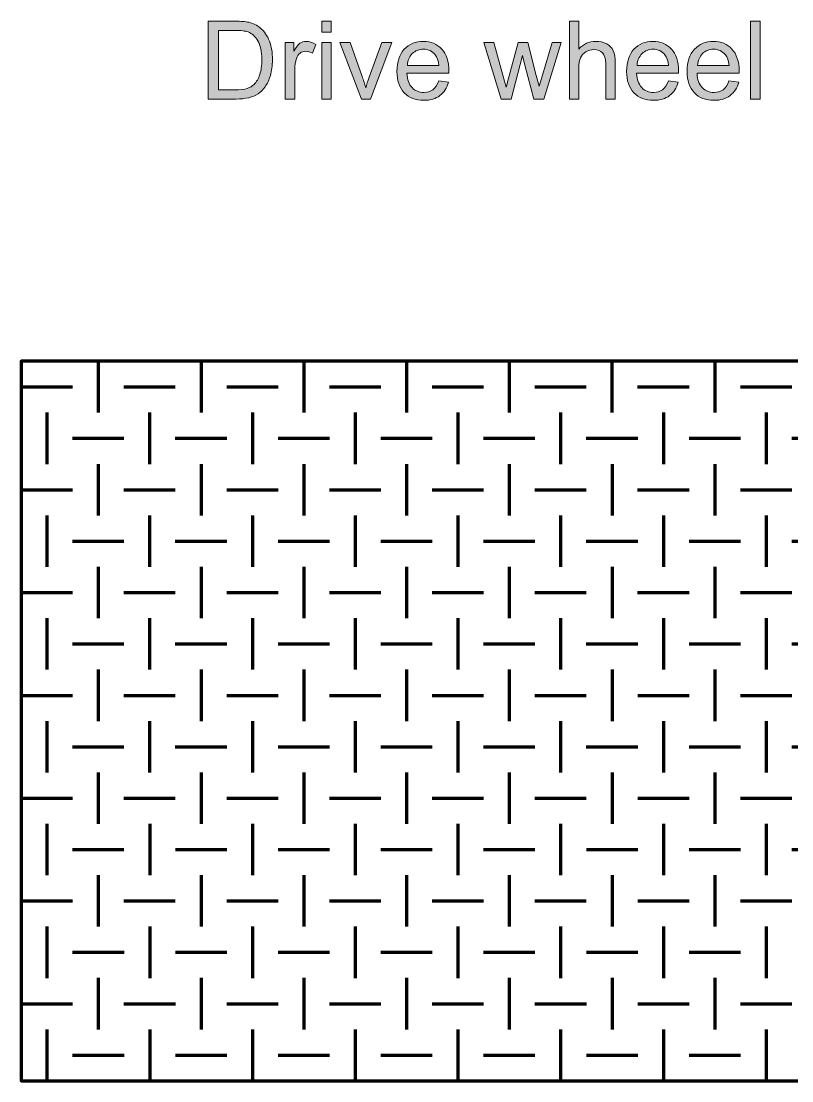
# Model space of a CAD drawing. Header units: inches. Extents: x 247 to 2765, y -1897 to -1110.
# Drawn here: x 1477.3 to 1507.3, y -1804.76 to -1763.53 of the extents above; entities that cross this region are included whole.
import ezdxf

# ---------------------------------------------------------------- set-up
doc = ezdxf.new("R2010")
doc.units = ezdxf.units.IN
doc.header["$MEASUREMENT"] = 0
doc.layers.add('Layer 1', color=7, linetype='Continuous')

# ---------------------------------------------------------------- blocks, each defined once
blk = doc.blocks.new('block 207')
at = {"layer": 'Layer 1', "color": 18, "lineweight": 70, "true_color": 0x010101}
blk.add_lwpolyline([(1676.556, -1776.759), (1604.923, -1776.759), (1604.923, -1773.759), (1594.922, -1773.759), (1594.922, -1776.759), (1580.431, -1776.759), (1580.431, -1773.759), (1570.431, -1773.759), (1570.431, -1776.759), (1557.189, -1776.759), (1557.189, -1773.759), (1547.189, -1773.759), (1547.189, -1776.759), (1477.303, -1776.759), (1477.303, -1804.759), (1768.33, -1804.759)], dxfattribs=at)
blk = doc.blocks.new('block 208')
at = {"layer": 'Layer 1', "color": 240, "lineweight": 70, "true_color": 0xec2227}
for points in [[(1480.303, -1776.76), (1480.303, -1778.76)], [(1484.304, -1776.76), (1484.304, -1778.76)], [(1488.303, -1776.76), (1488.303, -1778.76)], [(1492.304, -1776.76), (1492.304, -1778.76)], [(1496.303, -1776.76), (1496.303, -1778.76)], [(1500.303, -1776.76), (1500.303, -1778.76)], [(1504.303, -1776.76), (1504.303, -1778.76)], [(1477.303, -1777.761), (1479.303, -1777.761)], [(1481.303, -1777.761), (1483.303, -1777.761)], [(1485.303, -1777.761), (1487.303, -1777.761)], [(1489.302, -1777.761), (1491.303, -1777.761)], [(1493.303, -1777.761), (1495.303, -1777.761)], [(1497.303, -1777.761), (1499.303, -1777.761)], [(1501.302, -1777.761), (1503.303, -1777.761)], [(1505.302, -1777.761), (1507.303, -1777.761)], [(1478.303, -1778.76), (1478.303, -1780.761)], [(1482.303, -1778.76), (1482.303, -1780.761)], [(1486.303, -1778.76), (1486.303, -1780.761)], [(1490.303, -1778.76), (1490.303, -1780.761)], [(1494.303, -1778.76), (1494.303, -1780.761)], [(1498.303, -1778.76), (1498.303, -1780.761)], [(1502.303, -1778.76), (1502.303, -1780.761)], [(1506.303, -1778.76), (1506.303, -1780.761)], [(1479.303, -1779.76), (1481.304, -1779.76)], [(1483.304, -1779.76), (1485.304, -1779.76)], [(1487.304, -1779.76), (1489.304, -1779.76)], [(1491.303, -1779.76), (1493.304, -1779.76)], [(1495.303, -1779.76), (1497.303, -1779.76)], [(1499.303, -1779.76), (1501.304, -1779.76)], [(1503.303, -1779.76), (1505.303, -1779.76)], [(1507.303, -1779.76), (1509.303, -1779.76)], [(1480.303, -1780.76), (1480.303, -1782.761)], [(1484.304, -1780.76), (1484.304, -1782.761)], [(1488.304, -1780.76), (1488.304, -1782.761)], [(1492.304, -1780.76), (1492.304, -1782.761)], [(1496.303, -1780.76), (1496.303, -1782.761)], [(1500.304, -1780.76), (1500.304, -1782.761)], [(1504.304, -1780.76), (1504.304, -1782.761)], [(1477.303, -1781.761), (1479.303, -1781.761)], [(1481.303, -1781.761), (1483.303, -1781.761)], [(1485.303, -1781.761), (1487.304, -1781.761)], [(1489.303, -1781.761), (1491.303, -1781.761)], [(1493.303, -1781.761), (1495.303, -1781.761)], [(1497.303, -1781.761), (1499.303, -1781.761)], [(1501.303, -1781.761), (1503.303, -1781.761)], [(1505.303, -1781.761), (1507.303, -1781.761)], [(1478.303, -1782.761), (1478.303, -1784.761)], [(1482.303, -1782.761), (1482.303, -1784.761)], [(1486.304, -1782.761), (1486.304, -1784.761)], [(1490.304, -1782.761), (1490.304, -1784.761)], [(1494.303, -1782.761), (1494.303, -1784.761)], [(1498.303, -1782.761), (1498.303, -1784.761)], [(1502.303, -1782.761), (1502.303, -1784.761)], [(1506.303, -1782.761), (1506.303, -1784.761)], [(1479.304, -1783.761), (1481.304, -1783.761)], [(1483.304, -1783.761), (1485.304, -1783.761)], [(1487.304, -1783.761), (1489.304, -1783.761)], [(1491.304, -1783.761), (1493.304, -1783.761)], [(1495.304, -1783.761), (1497.304, -1783.761)], [(1499.303, -1783.761), (1501.304, -1783.761)], [(1503.303, -1783.761), (1505.303, -1783.761)], [(1507.303, -1783.761), (1509.304, -1783.761)], [(1480.304, -1784.76), (1480.304, -1786.761)], [(1484.304, -1784.76), (1484.304, -1786.761)], [(1488.304, -1784.76), (1488.304, -1786.761)], [(1492.304, -1784.76), (1492.304, -1786.761)], [(1496.304, -1784.76), (1496.304, -1786.761)], [(1500.304, -1784.76), (1500.304, -1786.761)], [(1504.304, -1784.76), (1504.304, -1786.761)], [(1477.303, -1785.761), (1479.304, -1785.761)], [(1481.304, -1785.761), (1483.304, -1785.761)], [(1485.303, -1785.761), (1487.304, -1785.761)], [(1489.303, -1785.761), (1491.304, -1785.761)], [(1493.304, -1785.761), (1495.304, -1785.761)], [(1497.303, -1785.761), (1499.303, -1785.761)], [(1501.303, -1785.761), (1503.303, -1785.761)], [(1505.303, -1785.761), (1507.303, -1785.761)], [(1478.304, -1786.761), (1478.304, -1788.761)], [(1482.304, -1786.761), (1482.304, -1788.761)], [(1486.304, -1786.761), (1486.304, -1788.761)], [(1490.304, -1786.761), (1490.304, -1788.761)], [(1494.304, -1786.761), (1494.304, -1788.761)], [(1498.304, -1786.761), (1498.304, -1788.761)], [(1502.303, -1786.761), (1502.303, -1788.761)], [(1506.304, -1786.761), (1506.304, -1788.761)], [(1479.304, -1787.76), (1481.304, -1787.76)], [(1483.304, -1787.76), (1485.305, -1787.76)], [(1487.304, -1787.76), (1489.304, -1787.76)], [(1491.304, -1787.76), (1493.304, -1787.76)], [(1495.304, -1787.76), (1497.304, -1787.76)], [(1499.304, -1787.76), (1501.304, -1787.76)], [(1503.304, -1787.76), (1505.304, -1787.76)], [(1507.303, -1787.76), (1509.304, -1787.76)], [(1480.304, -1788.76), (1480.304, -1790.76)], [(1484.305, -1788.76), (1484.305, -1790.76)], [(1488.305, -1788.76), (1488.305, -1790.76)], [(1492.304, -1788.76), (1492.304, -1790.76)], [(1496.304, -1788.76), (1496.304, -1790.76)], [(1500.305, -1788.76), (1500.305, -1790.76)], [(1504.304, -1788.76), (1504.304, -1790.76)], [(1477.303, -1789.761), (1479.304, -1789.761)], [(1481.304, -1789.761), (1483.304, -1789.761)], [(1485.304, -1789.761), (1487.304, -1789.761)], [(1489.304, -1789.761), (1491.304, -1789.761)], [(1493.304, -1789.761), (1495.304, -1789.761)], [(1497.303, -1789.761), (1499.303, -1789.761)], [(1501.304, -1789.761), (1503.304, -1789.761)], [(1505.303, -1789.761), (1507.303, -1789.761)], [(1478.304, -1790.76), (1478.304, -1792.76)], [(1482.304, -1790.76), (1482.304, -1792.76)], [(1486.304, -1790.76), (1486.304, -1792.76)], [(1490.304, -1790.76), (1490.304, -1792.76)], [(1494.304, -1790.76), (1494.304, -1792.76)], [(1498.304, -1790.76), (1498.304, -1792.76)], [(1502.304, -1790.76), (1502.304, -1792.76)], [(1506.304, -1790.76), (1506.304, -1792.76)], [(1479.305, -1791.76), (1481.305, -1791.76)], [(1483.304, -1791.76), (1485.305, -1791.76)], [(1487.304, -1791.76), (1489.305, -1791.76)], [(1491.305, -1791.76), (1493.305, -1791.76)], [(1495.304, -1791.76), (1497.305, -1791.76)], [(1499.304, -1791.76), (1501.304, -1791.76)], [(1503.304, -1791.76), (1505.304, -1791.76)], [(1507.304, -1791.76), (1509.304, -1791.76)], [(1480.305, -1792.759), (1480.305, -1794.759)], [(1484.305, -1792.759), (1484.305, -1794.759)], [(1488.305, -1792.759), (1488.305, -1794.759)], [(1492.305, -1792.759), (1492.305, -1794.759)], [(1496.305, -1792.759), (1496.305, -1794.759)], [(1500.305, -1792.759), (1500.305, -1794.759)], [(1504.304, -1792.759), (1504.304, -1794.759)], [(1477.304, -1793.76), (1479.305, -1793.76)], [(1481.304, -1793.76), (1483.304, -1793.76)], [(1485.304, -1793.76), (1487.304, -1793.76)], [(1489.304, -1793.76), (1491.305, -1793.76)], [(1493.304, -1793.76), (1495.304, -1793.76)], [(1497.304, -1793.76), (1499.304, -1793.76)], [(1501.304, -1793.76), (1503.304, -1793.76)], [(1505.303, -1793.76), (1507.303, -1793.76)], [(1478.305, -1794.759), (1478.305, -1796.76)], [(1482.305, -1794.759), (1482.305, -1796.76)], [(1486.304, -1794.759), (1486.304, -1796.76)], [(1490.305, -1794.759), (1490.305, -1796.76)], [(1494.305, -1794.759), (1494.305, -1796.76)], [(1498.304, -1794.759), (1498.304, -1796.76)], [(1502.304, -1794.759), (1502.304, -1796.76)], [(1506.304, -1794.759), (1506.304, -1796.76)], [(1479.305, -1795.759), (1481.305, -1795.759)], [(1483.305, -1795.759), (1485.305, -1795.759)], [(1487.305, -1795.759), (1489.305, -1795.759)], [(1491.305, -1795.759), (1493.305, -1795.759)], [(1495.304, -1795.759), (1497.305, -1795.759)], [(1499.305, -1795.759), (1501.305, -1795.759)], [(1503.304, -1795.759), (1505.304, -1795.759)], [(1507.304, -1795.759), (1509.304, -1795.759)], [(1480.305, -1796.759), (1480.305, -1798.758)], [(1484.306, -1796.759), (1484.306, -1798.758)], [(1488.305, -1796.759), (1488.305, -1798.758)], [(1492.305, -1796.759), (1492.305, -1798.758)], [(1496.305, -1796.759), (1496.305, -1798.758)], [(1500.305, -1796.759), (1500.305, -1798.758)], [(1504.305, -1796.759), (1504.305, -1798.758)], [(1477.304, -1797.759), (1479.305, -1797.759)], [(1481.304, -1797.759), (1483.304, -1797.759)], [(1485.305, -1797.759), (1487.305, -1797.759)], [(1489.304, -1797.759), (1491.305, -1797.759)], [(1493.304, -1797.759), (1495.304, -1797.759)], [(1497.304, -1797.759), (1499.304, -1797.759)], [(1501.304, -1797.759), (1503.304, -1797.759)], [(1505.304, -1797.759), (1507.304, -1797.759)], [(1478.305, -1798.758), (1478.305, -1800.759)], [(1482.305, -1798.758), (1482.305, -1800.759)], [(1486.305, -1798.758), (1486.305, -1800.759)], [(1490.305, -1798.758), (1490.305, -1800.759)], [(1494.305, -1798.758), (1494.305, -1800.759)], [(1498.304, -1798.758), (1498.304, -1800.759)], [(1502.305, -1798.758), (1502.305, -1800.759)], [(1506.304, -1798.758), (1506.304, -1800.759)], [(1479.305, -1799.758), (1481.306, -1799.758)], [(1483.305, -1799.758), (1485.305, -1799.758)], [(1487.305, -1799.758), (1489.306, -1799.758)], [(1491.305, -1799.758), (1493.306, -1799.758)], [(1495.305, -1799.758), (1497.305, -1799.758)], [(1499.305, -1799.758), (1501.305, -1799.758)], [(1503.304, -1799.758), (1505.304, -1799.758)], [(1480.306, -1800.758), (1480.306, -1802.76)], [(1484.306, -1800.758), (1484.306, -1802.76)], [(1488.306, -1800.758), (1488.306, -1802.76)], [(1492.306, -1800.758), (1492.306, -1802.76)], [(1496.306, -1800.758), (1496.306, -1802.76)], [(1500.305, -1800.758), (1500.305, -1802.76)], [(1504.305, -1800.758), (1504.305, -1802.76)], [(1477.305, -1801.76), (1479.305, -1801.76)], [(1481.305, -1801.76), (1483.305, -1801.76)], [(1485.305, -1801.76), (1487.305, -1801.76)], [(1489.305, -1801.76), (1491.305, -1801.76)], [(1493.305, -1801.76), (1495.305, -1801.76)], [(1497.305, -1801.76), (1499.305, -1801.76)], [(1501.304, -1801.76), (1503.304, -1801.76)], [(1505.304, -1801.76), (1507.304, -1801.76)], [(1478.306, -1802.76), (1478.306, -1804.759)], [(1482.305, -1802.76), (1482.305, -1804.759)], [(1486.305, -1802.76), (1486.305, -1804.759)], [(1490.305, -1802.76), (1490.305, -1804.759)], [(1494.305, -1802.76), (1494.305, -1804.759)], [(1498.305, -1802.76), (1498.305, -1804.759)], [(1502.305, -1802.76), (1502.305, -1804.759)], [(1506.304, -1802.76), (1506.304, -1804.759)], [(1479.305, -1803.759), (1481.306, -1803.759)], [(1483.306, -1803.759), (1485.306, -1803.759)], [(1487.306, -1803.759), (1489.306, -1803.759)], [(1491.305, -1803.759), (1493.306, -1803.759)], [(1495.305, -1803.759), (1497.305, -1803.759)], [(1499.306, -1803.759), (1501.305, -1803.759)], [(1503.305, -1803.759), (1505.305, -1803.759)]]:
    blk.add_lwpolyline(points, dxfattribs=at)
blk = doc.blocks.new('block 206')
at = {"layer": 'Layer 1'}
for name in ['block 207', 'block 208']:
    blk.add_blockref(name, (0, 0), dxfattribs=at)
blk = doc.blocks.new('block 273')
at = {"layer": 'Layer 1', "true_color": 0x3cb54a}
h = blk.add_hatch(color=95, dxfattribs=at)
h.dxf.hatch_style = 2
edge = h.paths.add_edge_path()
edge.add_spline(control_points=[(1484.579, -1766.561), (1484.579, -1766.561), (1484.579, -1763.531), (1484.579, -1763.531), (1484.579, -1763.531), (1485.623, -1763.531), (1485.623, -1763.531), (1485.859, -1763.531), (1486.04, -1763.545), (1486.163, -1763.574), (1486.336, -1763.614), (1486.484, -1763.686), (1486.607, -1763.791), (1486.767, -1763.926), (1486.886, -1764.098), (1486.967, -1764.309), (1487.046, -1764.52), (1487.085, -1764.759), (1487.085, -1765.03), (1487.085, -1765.259), (1487.059, -1765.463), (1487.004, -1765.641), (1486.951, -1765.818), (1486.882, -1765.965), (1486.798, -1766.082), (1486.715, -1766.198), (1486.622, -1766.29), (1486.523, -1766.357), (1486.423, -1766.423), (1486.302, -1766.474), (1486.161, -1766.509), (1486.02, -1766.544), (1485.858, -1766.561), (1485.674, -1766.561), (1485.674, -1766.561), (1484.58, -1766.561), (1484.58, -1766.561), (1484.58, -1766.561), (1484.579, -1766.561), (1484.579, -1766.561), (1484.579, -1766.561), (1484.579, -1766.561), (1484.579, -1766.561)], knot_values=[0, 0, 0, 0, 1, 1, 1, 2, 2, 2, 3, 3, 3, 4, 4, 4, 5, 5, 5, 6, 6, 6, 7, 7, 7, 8, 8, 8, 9, 9, 9, 10, 10, 10, 11, 11, 11, 12, 12, 12, 13, 13, 13, 14, 14, 14, 14], degree=3, periodic=1)
edge = h.paths.add_edge_path()
edge.add_spline(control_points=[(1484.981, -1766.204), (1484.981, -1766.204), (1485.627, -1766.204), (1485.627, -1766.204), (1485.826, -1766.204), (1485.984, -1766.184), (1486.098, -1766.148), (1486.21, -1766.111), (1486.302, -1766.058), (1486.37, -1765.991), (1486.465, -1765.896), (1486.539, -1765.768), (1486.592, -1765.608), (1486.645, -1765.447), (1486.672, -1765.252), (1486.672, -1765.024), (1486.672, -1764.708), (1486.62, -1764.463), (1486.516, -1764.294), (1486.412, -1764.124), (1486.286, -1764.009), (1486.137, -1763.951), (1486.03, -1763.911), (1485.857, -1763.889), (1485.618, -1763.889), (1485.618, -1763.889), (1484.981, -1763.889), (1484.981, -1763.889), (1484.981, -1763.889), (1484.981, -1766.204), (1484.981, -1766.204), (1484.981, -1766.204), (1484.981, -1766.204), (1484.981, -1766.204)], knot_values=[0, 0, 0, 0, 1, 1, 1, 2, 2, 2, 3, 3, 3, 4, 4, 4, 5, 5, 5, 6, 6, 6, 7, 7, 7, 8, 8, 8, 9, 9, 9, 10, 10, 10, 11, 11, 11, 11], degree=3, periodic=1)
h = blk.add_hatch(color=95, dxfattribs=at)
h.dxf.hatch_style = 2
h.paths.add_polyline_path([(1489.001, -1763.959), (1489.001, -1763.531), (1489.374, -1763.531), (1489.374, -1763.959)])
h.paths.add_polyline_path([(1489.001, -1766.561), (1489.001, -1764.366), (1489.374, -1764.366), (1489.374, -1766.561)])
h = blk.add_hatch(color=95, dxfattribs=at)
h.dxf.hatch_style = 2
edge = h.paths.add_edge_path()
edge.add_spline(control_points=[(1498.644, -1766.561), (1498.644, -1766.561), (1498.644, -1763.531), (1498.644, -1763.531), (1498.644, -1763.531), (1499.017, -1763.531), (1499.017, -1763.531), (1499.017, -1763.531), (1499.017, -1764.618), (1499.017, -1764.618), (1499.189, -1764.417), (1499.409, -1764.316), (1499.673, -1764.316), (1499.836, -1764.316), (1499.977, -1764.349), (1500.097, -1764.412), (1500.217, -1764.476), (1500.303, -1764.565), (1500.354, -1764.678), (1500.406, -1764.79), (1500.432, -1764.955), (1500.432, -1765.17), (1500.432, -1765.17), (1500.432, -1766.561), (1500.432, -1766.561), (1500.432, -1766.561), (1500.06, -1766.561), (1500.06, -1766.561), (1500.06, -1766.561), (1500.06, -1765.17), (1500.06, -1765.17), (1500.06, -1764.985), (1500.019, -1764.849), (1499.938, -1764.765), (1499.857, -1764.68), (1499.743, -1764.638), (1499.596, -1764.638), (1499.485, -1764.638), (1499.382, -1764.666), (1499.285, -1764.724), (1499.187, -1764.781), (1499.117, -1764.859), (1499.077, -1764.956), (1499.035, -1765.053), (1499.014, -1765.189), (1499.014, -1765.36), (1499.014, -1765.36), (1499.014, -1766.561), (1499.014, -1766.561), (1499.014, -1766.561), (1498.644, -1766.561), (1498.644, -1766.561), (1498.644, -1766.561), (1498.644, -1766.561), (1498.644, -1766.561)], knot_values=[0, 0, 0, 0, 1, 1, 1, 2, 2, 2, 3, 3, 3, 4, 4, 4, 5, 5, 5, 6, 6, 6, 7, 7, 7, 8, 8, 8, 9, 9, 9, 10, 10, 10, 11, 11, 11, 12, 12, 12, 13, 13, 13, 14, 14, 14, 15, 15, 15, 16, 16, 16, 17, 17, 17, 18, 18, 18, 18], degree=3, periodic=1)
h = blk.add_hatch(color=95, dxfattribs=at)
h.dxf.hatch_style = 2
h.paths.add_polyline_path([(1505.699, -1766.561), (1505.699, -1763.531), (1506.071, -1763.531), (1506.071, -1766.561)])
h = blk.add_hatch(color=95, dxfattribs=at)
h.dxf.hatch_style = 2
edge = h.paths.add_edge_path()
edge.add_spline(control_points=[(1487.585, -1766.561), (1487.585, -1766.561), (1487.585, -1764.366), (1487.585, -1764.366), (1487.585, -1764.366), (1487.92, -1764.366), (1487.92, -1764.366), (1487.92, -1764.366), (1487.92, -1764.698), (1487.92, -1764.698), (1488.004, -1764.543), (1488.084, -1764.44), (1488.157, -1764.39), (1488.229, -1764.34), (1488.308, -1764.316), (1488.395, -1764.316), (1488.521, -1764.316), (1488.648, -1764.355), (1488.778, -1764.436), (1488.778, -1764.436), (1488.65, -1764.781), (1488.65, -1764.781), (1488.559, -1764.727), (1488.468, -1764.7), (1488.378, -1764.7), (1488.296, -1764.7), (1488.223, -1764.724), (1488.159, -1764.773), (1488.093, -1764.823), (1488.048, -1764.89), (1488.019, -1764.977), (1487.979, -1765.109), (1487.957, -1765.254), (1487.957, -1765.411), (1487.957, -1765.411), (1487.957, -1766.561), (1487.957, -1766.561), (1487.957, -1766.561), (1487.585, -1766.561), (1487.585, -1766.561), (1487.585, -1766.561), (1487.585, -1766.561), (1487.585, -1766.561)], knot_values=[0, 0, 0, 0, 1, 1, 1, 2, 2, 2, 3, 3, 3, 4, 4, 4, 5, 5, 5, 6, 6, 6, 7, 7, 7, 8, 8, 8, 9, 9, 9, 10, 10, 10, 11, 11, 11, 12, 12, 12, 13, 13, 13, 14, 14, 14, 14], degree=3, periodic=1)
h = blk.add_hatch(color=95, dxfattribs=at)
h.dxf.hatch_style = 2
edge = h.paths.add_edge_path()
edge.add_spline(control_points=[(1490.55, -1766.561), (1490.55, -1766.561), (1489.714, -1764.366), (1489.714, -1764.366), (1489.714, -1764.366), (1490.106, -1764.366), (1490.106, -1764.366), (1490.106, -1764.366), (1490.577, -1765.681), (1490.577, -1765.681), (1490.629, -1765.823), (1490.675, -1765.97), (1490.718, -1766.123), (1490.751, -1766.007), (1490.797, -1765.868), (1490.856, -1765.705), (1490.856, -1765.705), (1491.345, -1764.366), (1491.345, -1764.366), (1491.345, -1764.366), (1491.728, -1764.366), (1491.728, -1764.366), (1491.728, -1764.366), (1490.897, -1766.561), (1490.897, -1766.561), (1490.897, -1766.561), (1490.55, -1766.561), (1490.55, -1766.561)], knot_values=[0, 0, 0, 0, 1, 1, 1, 2, 2, 2, 3, 3, 3, 4, 4, 4, 5, 5, 5, 6, 6, 6, 7, 7, 7, 8, 8, 8, 9, 9, 9, 9], degree=3, periodic=1)
h = blk.add_hatch(color=95, dxfattribs=at)
h.dxf.hatch_style = 2
edge = h.paths.add_edge_path()
edge.add_spline(control_points=[(1493.559, -1765.854), (1493.559, -1765.854), (1493.943, -1765.902), (1493.943, -1765.902), (1493.883, -1766.126), (1493.771, -1766.301), (1493.607, -1766.425), (1493.442, -1766.549), (1493.233, -1766.61), (1492.979, -1766.61), (1492.658, -1766.61), (1492.403, -1766.512), (1492.215, -1766.313), (1492.027, -1766.115), (1491.933, -1765.838), (1491.933, -1765.482), (1491.933, -1765.112), (1492.028, -1764.826), (1492.218, -1764.622), (1492.408, -1764.417), (1492.655, -1764.316), (1492.958, -1764.316), (1493.252, -1764.316), (1493.493, -1764.416), (1493.678, -1764.616), (1493.864, -1764.816), (1493.957, -1765.097), (1493.957, -1765.46), (1493.957, -1765.482), (1493.956, -1765.515), (1493.955, -1765.559), (1493.955, -1765.559), (1492.318, -1765.559), (1492.318, -1765.559), (1492.331, -1765.8), (1492.398, -1765.985), (1492.522, -1766.112), (1492.645, -1766.241), (1492.797, -1766.305), (1492.981, -1766.305), (1493.117, -1766.305), (1493.234, -1766.269), (1493.33, -1766.197), (1493.426, -1766.125), (1493.502, -1766.011), (1493.559, -1765.854)], knot_values=[0, 0, 0, 0, 1, 1, 1, 2, 2, 2, 3, 3, 3, 4, 4, 4, 5, 5, 5, 6, 6, 6, 7, 7, 7, 8, 8, 8, 9, 9, 9, 10, 10, 10, 11, 11, 11, 12, 12, 12, 13, 13, 13, 14, 14, 14, 15, 15, 15, 15], degree=3, periodic=1)
edge = h.paths.add_edge_path()
edge.add_spline(control_points=[(1492.337, -1765.253), (1492.337, -1765.253), (1493.564, -1765.253), (1493.564, -1765.253), (1493.546, -1765.068), (1493.5, -1764.93), (1493.423, -1764.837), (1493.305, -1764.694), (1493.152, -1764.622), (1492.962, -1764.622), (1492.792, -1764.622), (1492.647, -1764.68), (1492.53, -1764.794), (1492.414, -1764.908), (1492.35, -1765.061), (1492.337, -1765.253)], knot_values=[0, 0, 0, 0, 1, 1, 1, 2, 2, 2, 3, 3, 3, 4, 4, 4, 5, 5, 5, 5], degree=3, periodic=1)
h = blk.add_hatch(color=95, dxfattribs=at)
h.dxf.hatch_style = 2
edge = h.paths.add_edge_path()
edge.add_spline(control_points=[(1495.992, -1766.561), (1495.992, -1766.561), (1495.32, -1764.366), (1495.32, -1764.366), (1495.32, -1764.366), (1495.704, -1764.366), (1495.704, -1764.366), (1495.704, -1764.366), (1496.054, -1765.633), (1496.054, -1765.633), (1496.054, -1765.633), (1496.184, -1766.104), (1496.184, -1766.104), (1496.189, -1766.081), (1496.227, -1765.93), (1496.298, -1765.652), (1496.298, -1765.652), (1496.646, -1764.366), (1496.646, -1764.366), (1496.646, -1764.366), (1497.028, -1764.366), (1497.028, -1764.366), (1497.028, -1764.366), (1497.358, -1765.639), (1497.358, -1765.639), (1497.358, -1765.639), (1497.468, -1766.058), (1497.468, -1766.058), (1497.468, -1766.058), (1497.594, -1765.634), (1497.594, -1765.634), (1497.594, -1765.634), (1497.969, -1764.364), (1497.969, -1764.364), (1497.969, -1764.364), (1498.331, -1764.364), (1498.331, -1764.364), (1498.331, -1764.364), (1497.644, -1766.56), (1497.644, -1766.56), (1497.644, -1766.56), (1497.258, -1766.56), (1497.258, -1766.56), (1497.258, -1766.56), (1496.908, -1765.245), (1496.908, -1765.245), (1496.908, -1765.245), (1496.824, -1764.871), (1496.824, -1764.871), (1496.824, -1764.871), (1496.379, -1766.56), (1496.379, -1766.56), (1496.379, -1766.56), (1495.991, -1766.56), (1495.991, -1766.56), (1495.991, -1766.56), (1495.992, -1766.561), (1495.992, -1766.561), (1495.992, -1766.561), (1495.992, -1766.561), (1495.992, -1766.561)], knot_values=[0, 0, 0, 0, 1, 1, 1, 2, 2, 2, 3, 3, 3, 4, 4, 4, 5, 5, 5, 6, 6, 6, 7, 7, 7, 8, 8, 8, 9, 9, 9, 10, 10, 10, 11, 11, 11, 12, 12, 12, 13, 13, 13, 14, 14, 14, 15, 15, 15, 16, 16, 16, 17, 17, 17, 18, 18, 18, 19, 19, 19, 20, 20, 20, 20], degree=3, periodic=1)
h = blk.add_hatch(color=95, dxfattribs=at)
h.dxf.hatch_style = 2
edge = h.paths.add_edge_path()
edge.add_spline(control_points=[(1502.501, -1765.854), (1502.501, -1765.854), (1502.885, -1765.902), (1502.885, -1765.902), (1502.825, -1766.126), (1502.712, -1766.301), (1502.548, -1766.425), (1502.384, -1766.549), (1502.174, -1766.61), (1501.92, -1766.61), (1501.599, -1766.61), (1501.344, -1766.512), (1501.156, -1766.313), (1500.968, -1766.115), (1500.874, -1765.838), (1500.874, -1765.482), (1500.874, -1765.112), (1500.969, -1764.826), (1501.159, -1764.622), (1501.35, -1764.417), (1501.596, -1764.316), (1501.9, -1764.316), (1502.194, -1764.316), (1502.434, -1764.416), (1502.62, -1764.616), (1502.805, -1764.816), (1502.899, -1765.097), (1502.899, -1765.46), (1502.899, -1765.482), (1502.898, -1765.515), (1502.896, -1765.559), (1502.896, -1765.559), (1501.259, -1765.559), (1501.259, -1765.559), (1501.272, -1765.8), (1501.341, -1765.985), (1501.463, -1766.112), (1501.586, -1766.241), (1501.739, -1766.305), (1501.922, -1766.305), (1502.06, -1766.305), (1502.175, -1766.269), (1502.271, -1766.197), (1502.368, -1766.125), (1502.444, -1766.011), (1502.501, -1765.854)], knot_values=[0, 0, 0, 0, 1, 1, 1, 2, 2, 2, 3, 3, 3, 4, 4, 4, 5, 5, 5, 6, 6, 6, 7, 7, 7, 8, 8, 8, 9, 9, 9, 10, 10, 10, 11, 11, 11, 12, 12, 12, 13, 13, 13, 14, 14, 14, 15, 15, 15, 15], degree=3, periodic=1)
edge = h.paths.add_edge_path()
edge.add_spline(control_points=[(1501.28, -1765.253), (1501.28, -1765.253), (1502.505, -1765.253), (1502.505, -1765.253), (1502.489, -1765.068), (1502.442, -1764.93), (1502.365, -1764.837), (1502.246, -1764.694), (1502.093, -1764.622), (1501.904, -1764.622), (1501.733, -1764.622), (1501.589, -1764.68), (1501.473, -1764.794), (1501.356, -1764.908), (1501.291, -1765.061), (1501.28, -1765.253)], knot_values=[0, 0, 0, 0, 1, 1, 1, 2, 2, 2, 3, 3, 3, 4, 4, 4, 5, 5, 5, 5], degree=3, periodic=1)
h = blk.add_hatch(color=95, dxfattribs=at)
h.dxf.hatch_style = 2
edge = h.paths.add_edge_path()
edge.add_spline(control_points=[(1504.855, -1765.854), (1504.855, -1765.854), (1505.24, -1765.902), (1505.24, -1765.902), (1505.179, -1766.126), (1505.067, -1766.301), (1504.903, -1766.425), (1504.739, -1766.549), (1504.529, -1766.61), (1504.274, -1766.61), (1503.953, -1766.61), (1503.699, -1766.512), (1503.511, -1766.313), (1503.324, -1766.115), (1503.228, -1765.838), (1503.228, -1765.482), (1503.228, -1765.112), (1503.324, -1764.826), (1503.515, -1764.622), (1503.704, -1764.417), (1503.951, -1764.316), (1504.255, -1764.316), (1504.548, -1764.316), (1504.788, -1764.416), (1504.974, -1764.616), (1505.159, -1764.816), (1505.253, -1765.097), (1505.253, -1765.46), (1505.253, -1765.482), (1505.252, -1765.515), (1505.251, -1765.559), (1505.251, -1765.559), (1503.613, -1765.559), (1503.613, -1765.559), (1503.627, -1765.8), (1503.695, -1765.985), (1503.818, -1766.112), (1503.941, -1766.241), (1504.093, -1766.305), (1504.276, -1766.305), (1504.414, -1766.305), (1504.53, -1766.269), (1504.626, -1766.197), (1504.722, -1766.125), (1504.799, -1766.011), (1504.855, -1765.854)], knot_values=[0, 0, 0, 0, 1, 1, 1, 2, 2, 2, 3, 3, 3, 4, 4, 4, 5, 5, 5, 6, 6, 6, 7, 7, 7, 8, 8, 8, 9, 9, 9, 10, 10, 10, 11, 11, 11, 12, 12, 12, 13, 13, 13, 14, 14, 14, 15, 15, 15, 15], degree=3, periodic=1)
edge = h.paths.add_edge_path()
edge.add_spline(control_points=[(1503.634, -1765.253), (1503.634, -1765.253), (1504.859, -1765.253), (1504.859, -1765.253), (1504.843, -1765.068), (1504.796, -1764.93), (1504.72, -1764.837), (1504.6, -1764.694), (1504.448, -1764.622), (1504.258, -1764.622), (1504.088, -1764.622), (1503.943, -1764.68), (1503.827, -1764.794), (1503.71, -1764.908), (1503.646, -1765.061), (1503.634, -1765.253)], knot_values=[0, 0, 0, 0, 1, 1, 1, 2, 2, 2, 3, 3, 3, 4, 4, 4, 5, 5, 5, 5], degree=3, periodic=1)
at = {"layer": 'Layer 1', "lineweight": 0}
for points in [[(1489.001, -1763.959), (1489.001, -1763.531), (1489.374, -1763.531), (1489.374, -1763.959), (1489.001, -1763.959)], [(1505.699, -1766.561), (1505.699, -1763.531), (1506.071, -1763.531), (1506.071, -1766.561), (1505.699, -1766.561)], [(1489.001, -1766.561), (1489.001, -1764.366), (1489.374, -1764.366), (1489.374, -1766.561), (1489.001, -1766.561)]]:
    blk.add_lwpolyline(points, dxfattribs=at)
for points, knots in [([(1484.579, -1766.561), (1484.579, -1766.561), (1484.579, -1763.531), (1484.579, -1763.531), (1484.579, -1763.531), (1485.623, -1763.531), (1485.623, -1763.531), (1485.859, -1763.531), (1486.04, -1763.545), (1486.163, -1763.574), (1486.336, -1763.614), (1486.484, -1763.686), (1486.607, -1763.791), (1486.767, -1763.926), (1486.886, -1764.098), (1486.967, -1764.309), (1487.046, -1764.52), (1487.085, -1764.759), (1487.085, -1765.03), (1487.085, -1765.259), (1487.059, -1765.463), (1487.004, -1765.641), (1486.951, -1765.818), (1486.882, -1765.965), (1486.798, -1766.082), (1486.715, -1766.198), (1486.622, -1766.29), (1486.523, -1766.357), (1486.423, -1766.423), (1486.302, -1766.474), (1486.161, -1766.509), (1486.02, -1766.544), (1485.858, -1766.561), (1485.674, -1766.561), (1485.674, -1766.561), (1484.58, -1766.561), (1484.58, -1766.561), (1484.58, -1766.561), (1484.579, -1766.561), (1484.579, -1766.561), (1484.579, -1766.561), (1484.579, -1766.561), (1484.579, -1766.561)], [0, 0, 0, 0, 1, 1, 1, 2, 2, 2, 3, 3, 3, 4, 4, 4, 5, 5, 5, 6, 6, 6, 7, 7, 7, 8, 8, 8, 9, 9, 9, 10, 10, 10, 11, 11, 11, 12, 12, 12, 13, 13, 13, 14, 14, 14, 14]), ([(1498.644, -1766.561), (1498.644, -1766.561), (1498.644, -1763.531), (1498.644, -1763.531), (1498.644, -1763.531), (1499.017, -1763.531), (1499.017, -1763.531), (1499.017, -1763.531), (1499.017, -1764.618), (1499.017, -1764.618), (1499.189, -1764.417), (1499.409, -1764.316), (1499.673, -1764.316), (1499.836, -1764.316), (1499.977, -1764.349), (1500.097, -1764.412), (1500.217, -1764.476), (1500.303, -1764.565), (1500.354, -1764.678), (1500.406, -1764.79), (1500.432, -1764.955), (1500.432, -1765.17), (1500.432, -1765.17), (1500.432, -1766.561), (1500.432, -1766.561), (1500.432, -1766.561), (1500.06, -1766.561), (1500.06, -1766.561), (1500.06, -1766.561), (1500.06, -1765.17), (1500.06, -1765.17), (1500.06, -1764.985), (1500.019, -1764.849), (1499.938, -1764.765), (1499.857, -1764.68), (1499.743, -1764.638), (1499.596, -1764.638), (1499.485, -1764.638), (1499.382, -1764.666), (1499.285, -1764.724), (1499.187, -1764.781), (1499.117, -1764.859), (1499.077, -1764.956), (1499.035, -1765.053), (1499.014, -1765.189), (1499.014, -1765.36), (1499.014, -1765.36), (1499.014, -1766.561), (1499.014, -1766.561), (1499.014, -1766.561), (1498.644, -1766.561), (1498.644, -1766.561), (1498.644, -1766.561), (1498.644, -1766.561), (1498.644, -1766.561)], [0, 0, 0, 0, 1, 1, 1, 2, 2, 2, 3, 3, 3, 4, 4, 4, 5, 5, 5, 6, 6, 6, 7, 7, 7, 8, 8, 8, 9, 9, 9, 10, 10, 10, 11, 11, 11, 12, 12, 12, 13, 13, 13, 14, 14, 14, 15, 15, 15, 16, 16, 16, 17, 17, 17, 18, 18, 18, 18]), ([(1484.981, -1766.204), (1484.981, -1766.204), (1485.627, -1766.204), (1485.627, -1766.204), (1485.826, -1766.204), (1485.984, -1766.184), (1486.098, -1766.148), (1486.21, -1766.111), (1486.302, -1766.058), (1486.37, -1765.991), (1486.465, -1765.896), (1486.539, -1765.768), (1486.592, -1765.608), (1486.645, -1765.447), (1486.672, -1765.252), (1486.672, -1765.024), (1486.672, -1764.708), (1486.62, -1764.463), (1486.516, -1764.294), (1486.412, -1764.124), (1486.286, -1764.009), (1486.137, -1763.951), (1486.03, -1763.911), (1485.857, -1763.889), (1485.618, -1763.889), (1485.618, -1763.889), (1484.981, -1763.889), (1484.981, -1763.889), (1484.981, -1763.889), (1484.981, -1766.204), (1484.981, -1766.204), (1484.981, -1766.204), (1484.981, -1766.204), (1484.981, -1766.204)], [0, 0, 0, 0, 1, 1, 1, 2, 2, 2, 3, 3, 3, 4, 4, 4, 5, 5, 5, 6, 6, 6, 7, 7, 7, 8, 8, 8, 9, 9, 9, 10, 10, 10, 11, 11, 11, 11]), ([(1487.585, -1766.561), (1487.585, -1766.561), (1487.585, -1764.366), (1487.585, -1764.366), (1487.585, -1764.366), (1487.92, -1764.366), (1487.92, -1764.366), (1487.92, -1764.366), (1487.92, -1764.698), (1487.92, -1764.698), (1488.004, -1764.543), (1488.084, -1764.44), (1488.157, -1764.39), (1488.229, -1764.34), (1488.308, -1764.316), (1488.395, -1764.316), (1488.521, -1764.316), (1488.648, -1764.355), (1488.778, -1764.436), (1488.778, -1764.436), (1488.65, -1764.781), (1488.65, -1764.781), (1488.559, -1764.727), (1488.468, -1764.7), (1488.378, -1764.7), (1488.296, -1764.7), (1488.223, -1764.724), (1488.159, -1764.773), (1488.093, -1764.823), (1488.048, -1764.89), (1488.019, -1764.977), (1487.979, -1765.109), (1487.957, -1765.254), (1487.957, -1765.411), (1487.957, -1765.411), (1487.957, -1766.561), (1487.957, -1766.561), (1487.957, -1766.561), (1487.585, -1766.561), (1487.585, -1766.561), (1487.585, -1766.561), (1487.585, -1766.561), (1487.585, -1766.561)], [0, 0, 0, 0, 1, 1, 1, 2, 2, 2, 3, 3, 3, 4, 4, 4, 5, 5, 5, 6, 6, 6, 7, 7, 7, 8, 8, 8, 9, 9, 9, 10, 10, 10, 11, 11, 11, 12, 12, 12, 13, 13, 13, 14, 14, 14, 14]), ([(1490.55, -1766.561), (1490.55, -1766.561), (1489.714, -1764.366), (1489.714, -1764.366), (1489.714, -1764.366), (1490.106, -1764.366), (1490.106, -1764.366), (1490.106, -1764.366), (1490.577, -1765.681), (1490.577, -1765.681), (1490.629, -1765.823), (1490.675, -1765.97), (1490.718, -1766.123), (1490.751, -1766.007), (1490.797, -1765.868), (1490.856, -1765.705), (1490.856, -1765.705), (1491.345, -1764.366), (1491.345, -1764.366), (1491.345, -1764.366), (1491.728, -1764.366), (1491.728, -1764.366), (1491.728, -1764.366), (1490.897, -1766.561), (1490.897, -1766.561), (1490.897, -1766.561), (1490.55, -1766.561), (1490.55, -1766.561)], [0, 0, 0, 0, 1, 1, 1, 2, 2, 2, 3, 3, 3, 4, 4, 4, 5, 5, 5, 6, 6, 6, 7, 7, 7, 8, 8, 8, 9, 9, 9, 9]), ([(1493.559, -1765.854), (1493.559, -1765.854), (1493.943, -1765.902), (1493.943, -1765.902), (1493.883, -1766.126), (1493.771, -1766.301), (1493.607, -1766.425), (1493.442, -1766.549), (1493.233, -1766.61), (1492.979, -1766.61), (1492.658, -1766.61), (1492.403, -1766.512), (1492.215, -1766.313), (1492.027, -1766.115), (1491.933, -1765.838), (1491.933, -1765.482), (1491.933, -1765.112), (1492.028, -1764.826), (1492.218, -1764.622), (1492.408, -1764.417), (1492.655, -1764.316), (1492.958, -1764.316), (1493.252, -1764.316), (1493.493, -1764.416), (1493.678, -1764.616), (1493.864, -1764.816), (1493.957, -1765.097), (1493.957, -1765.46), (1493.957, -1765.482), (1493.956, -1765.515), (1493.955, -1765.559), (1493.955, -1765.559), (1492.318, -1765.559), (1492.318, -1765.559), (1492.331, -1765.8), (1492.398, -1765.985), (1492.522, -1766.112), (1492.645, -1766.241), (1492.797, -1766.305), (1492.981, -1766.305), (1493.117, -1766.305), (1493.234, -1766.269), (1493.33, -1766.197), (1493.426, -1766.125), (1493.502, -1766.011), (1493.559, -1765.854)], [0, 0, 0, 0, 1, 1, 1, 2, 2, 2, 3, 3, 3, 4, 4, 4, 5, 5, 5, 6, 6, 6, 7, 7, 7, 8, 8, 8, 9, 9, 9, 10, 10, 10, 11, 11, 11, 12, 12, 12, 13, 13, 13, 14, 14, 14, 15, 15, 15, 15]), ([(1495.992, -1766.561), (1495.992, -1766.561), (1495.32, -1764.366), (1495.32, -1764.366), (1495.32, -1764.366), (1495.704, -1764.366), (1495.704, -1764.366), (1495.704, -1764.366), (1496.054, -1765.633), (1496.054, -1765.633), (1496.054, -1765.633), (1496.184, -1766.104), (1496.184, -1766.104), (1496.189, -1766.081), (1496.227, -1765.93), (1496.298, -1765.652), (1496.298, -1765.652), (1496.646, -1764.366), (1496.646, -1764.366), (1496.646, -1764.366), (1497.028, -1764.366), (1497.028, -1764.366), (1497.028, -1764.366), (1497.358, -1765.639), (1497.358, -1765.639), (1497.358, -1765.639), (1497.468, -1766.058), (1497.468, -1766.058), (1497.468, -1766.058), (1497.594, -1765.634), (1497.594, -1765.634), (1497.594, -1765.634), (1497.969, -1764.364), (1497.969, -1764.364), (1497.969, -1764.364), (1498.331, -1764.364), (1498.331, -1764.364), (1498.331, -1764.364), (1497.644, -1766.56), (1497.644, -1766.56), (1497.644, -1766.56), (1497.258, -1766.56), (1497.258, -1766.56), (1497.258, -1766.56), (1496.908, -1765.245), (1496.908, -1765.245), (1496.908, -1765.245), (1496.824, -1764.871), (1496.824, -1764.871), (1496.824, -1764.871), (1496.379, -1766.56), (1496.379, -1766.56), (1496.379, -1766.56), (1495.991, -1766.56), (1495.991, -1766.56), (1495.991, -1766.56), (1495.992, -1766.561), (1495.992, -1766.561), (1495.992, -1766.561), (1495.992, -1766.561), (1495.992, -1766.561)], [0, 0, 0, 0, 1, 1, 1, 2, 2, 2, 3, 3, 3, 4, 4, 4, 5, 5, 5, 6, 6, 6, 7, 7, 7, 8, 8, 8, 9, 9, 9, 10, 10, 10, 11, 11, 11, 12, 12, 12, 13, 13, 13, 14, 14, 14, 15, 15, 15, 16, 16, 16, 17, 17, 17, 18, 18, 18, 19, 19, 19, 20, 20, 20, 20]), ([(1502.501, -1765.854), (1502.501, -1765.854), (1502.885, -1765.902), (1502.885, -1765.902), (1502.825, -1766.126), (1502.712, -1766.301), (1502.548, -1766.425), (1502.384, -1766.549), (1502.174, -1766.61), (1501.92, -1766.61), (1501.599, -1766.61), (1501.344, -1766.512), (1501.156, -1766.313), (1500.968, -1766.115), (1500.874, -1765.838), (1500.874, -1765.482), (1500.874, -1765.112), (1500.969, -1764.826), (1501.159, -1764.622), (1501.35, -1764.417), (1501.596, -1764.316), (1501.9, -1764.316), (1502.194, -1764.316), (1502.434, -1764.416), (1502.62, -1764.616), (1502.805, -1764.816), (1502.899, -1765.097), (1502.899, -1765.46), (1502.899, -1765.482), (1502.898, -1765.515), (1502.896, -1765.559), (1502.896, -1765.559), (1501.259, -1765.559), (1501.259, -1765.559), (1501.272, -1765.8), (1501.341, -1765.985), (1501.463, -1766.112), (1501.586, -1766.241), (1501.739, -1766.305), (1501.922, -1766.305), (1502.06, -1766.305), (1502.175, -1766.269), (1502.271, -1766.197), (1502.368, -1766.125), (1502.444, -1766.011), (1502.501, -1765.854)], [0, 0, 0, 0, 1, 1, 1, 2, 2, 2, 3, 3, 3, 4, 4, 4, 5, 5, 5, 6, 6, 6, 7, 7, 7, 8, 8, 8, 9, 9, 9, 10, 10, 10, 11, 11, 11, 12, 12, 12, 13, 13, 13, 14, 14, 14, 15, 15, 15, 15]), ([(1504.855, -1765.854), (1504.855, -1765.854), (1505.24, -1765.902), (1505.24, -1765.902), (1505.179, -1766.126), (1505.067, -1766.301), (1504.903, -1766.425), (1504.739, -1766.549), (1504.529, -1766.61), (1504.274, -1766.61), (1503.953, -1766.61), (1503.699, -1766.512), (1503.511, -1766.313), (1503.324, -1766.115), (1503.228, -1765.838), (1503.228, -1765.482), (1503.228, -1765.112), (1503.324, -1764.826), (1503.515, -1764.622), (1503.704, -1764.417), (1503.951, -1764.316), (1504.255, -1764.316), (1504.548, -1764.316), (1504.788, -1764.416), (1504.974, -1764.616), (1505.159, -1764.816), (1505.253, -1765.097), (1505.253, -1765.46), (1505.253, -1765.482), (1505.252, -1765.515), (1505.251, -1765.559), (1505.251, -1765.559), (1503.613, -1765.559), (1503.613, -1765.559), (1503.627, -1765.8), (1503.695, -1765.985), (1503.818, -1766.112), (1503.941, -1766.241), (1504.093, -1766.305), (1504.276, -1766.305), (1504.414, -1766.305), (1504.53, -1766.269), (1504.626, -1766.197), (1504.722, -1766.125), (1504.799, -1766.011), (1504.855, -1765.854)], [0, 0, 0, 0, 1, 1, 1, 2, 2, 2, 3, 3, 3, 4, 4, 4, 5, 5, 5, 6, 6, 6, 7, 7, 7, 8, 8, 8, 9, 9, 9, 10, 10, 10, 11, 11, 11, 12, 12, 12, 13, 13, 13, 14, 14, 14, 15, 15, 15, 15]), ([(1492.337, -1765.253), (1492.337, -1765.253), (1493.564, -1765.253), (1493.564, -1765.253), (1493.546, -1765.068), (1493.5, -1764.93), (1493.423, -1764.837), (1493.305, -1764.694), (1493.152, -1764.622), (1492.962, -1764.622), (1492.792, -1764.622), (1492.647, -1764.68), (1492.53, -1764.794), (1492.414, -1764.908), (1492.35, -1765.061), (1492.337, -1765.253)], [0, 0, 0, 0, 1, 1, 1, 2, 2, 2, 3, 3, 3, 4, 4, 4, 5, 5, 5, 5]), ([(1501.28, -1765.253), (1501.28, -1765.253), (1502.505, -1765.253), (1502.505, -1765.253), (1502.489, -1765.068), (1502.442, -1764.93), (1502.365, -1764.837), (1502.246, -1764.694), (1502.093, -1764.622), (1501.904, -1764.622), (1501.733, -1764.622), (1501.589, -1764.68), (1501.473, -1764.794), (1501.356, -1764.908), (1501.291, -1765.061), (1501.28, -1765.253)], [0, 0, 0, 0, 1, 1, 1, 2, 2, 2, 3, 3, 3, 4, 4, 4, 5, 5, 5, 5]), ([(1503.634, -1765.253), (1503.634, -1765.253), (1504.859, -1765.253), (1504.859, -1765.253), (1504.843, -1765.068), (1504.796, -1764.93), (1504.72, -1764.837), (1504.6, -1764.694), (1504.448, -1764.622), (1504.258, -1764.622), (1504.088, -1764.622), (1503.943, -1764.68), (1503.827, -1764.794), (1503.71, -1764.908), (1503.646, -1765.061), (1503.634, -1765.253)], [0, 0, 0, 0, 1, 1, 1, 2, 2, 2, 3, 3, 3, 4, 4, 4, 5, 5, 5, 5])]:
    blk.add_open_spline(points, degree=3, knots=knots, dxfattribs=at)

msp = doc.modelspace()

# ---------------------------------------------------------------- block references
at = {"layer": 'Layer 1'}
for name in ['block 273', 'block 206']:
    msp.add_blockref(name, (0, 0), dxfattribs=at)

doc.saveas('drawing.dxf')
